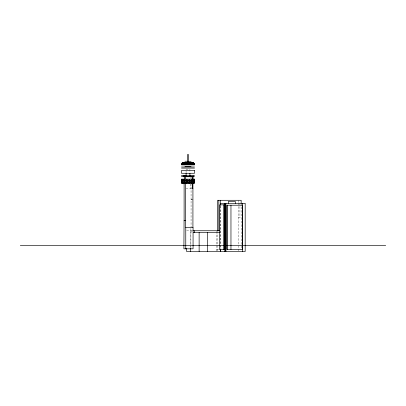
<?xml version="1.0" encoding="UTF-8"?>
<svg xmlns="http://www.w3.org/2000/svg" width="406" height="406" viewBox="0 0 406 406"><rect width="100%" height="100%" fill="white"/><g stroke="black" fill="none" stroke-linecap="round" stroke-linejoin="round"><path stroke-width="0.3" stroke-dasharray="2.03 1.52" d="M191.059 199.706L192.307 199.488M187.998 169.135L186.08 169.135L186.08 172.682M186.004 188.541L192.926 188.541M191.059 199.376L192.926 199.376M238.261 217.19L241.621 217.19M186.628 230.75L192.256 230.75M216.652 249.685L218.834 249.685M241.621 203.32L241.621 249.639M239.941 202.959L239.941 217.19M238.261 200.29L238.261 202.427M238.261 202.959L238.261 250.888M220.519 206.086L220.519 248.99M220.468 206.126L220.468 249.685M217.631 231.278L217.631 250.883M216.652 231.379L216.652 251.512M191.749 230.75L191.749 232.465M191.231 177.361L191.231 178.574M191.059 183.466L191.059 227.827M190.896 177.361L190.896 178.574M190.896 228.446L190.896 245.737M190.896 246.351L190.896 248.203M190.622 184.101L190.622 188.541M190.444 230.75L190.444 248.365M189.917 169.206L189.917 172.692"/><path stroke-width="0.61" d="M184.923 161.228L187.968 161.228L187.983 164.471L189.47 163.08L189.47 162.578M191.119 183.466L191.256 179.178M192.383 183.466L192.657 179.178M186.527 162.578L186.298 164.471L187.998 163.08M192.586 164.856L192.926 162.578M193.931 183.466L194.444 179.178M184.76 164.856L185.151 162.578M193.931 182.771L194.707 180.843L194.707 179.178L181.426 179.178L181.736 183.466L194.114 183.466L194.525 180.843L193.87 183.466M184.613 179.178L184.613 180.843L183.629 183.466M181.974 164.009L182.497 162.578M191.236 164.856L192.023 162.578M181.715 164.856L182.497 163.08L181.492 164.471L194.504 164.471L194.504 164.856L181.492 164.856M194.444 180.843L193.342 182.771L193.342 183.466M191.119 182.771L192.246 180.843L192.246 179.178M181.492 164.471L182.304 162.578L193.692 162.578L194.281 164.856M184.928 183.466L184.928 182.771L186.202 180.843L186.202 179.178M186.435 183.466L186.435 182.771L187.912 180.843L187.912 179.178M188.039 183.466L188.039 182.771L189.638 180.843M189.638 182.771L191.256 180.843M190.845 162.578L190.845 163.08L189.668 164.471L189.47 163.08M181.705 164.471L183.065 163.08L183.065 162.578M185.151 163.08L183.385 164.471L183.405 164.856M184.73 164.471L186.527 163.08M187.968 161.299L191.074 161.299M182.304 163.08L193.692 163.08L194.504 164.471M184.928 166.298L191.069 166.298M181.492 166.978L194.504 166.978M181.492 168.094L194.504 168.094M181.34 175.625L194.53 175.625M181.34 176.498L194.53 176.498M193.068 176.757L183.202 176.757L183.202 176.498M181.426 180.32L194.707 180.32M181.918 182.771L181.426 180.843L194.707 180.843L194.114 182.771L181.736 182.771M192.926 188.541L192.485 188.541L192.485 183.466M220.519 203.32L245.183 203.32L245.183 251.512L186.628 251.512L186.628 248.365M185.628 220.554L185.628 227.456L193.068 227.456L193.068 248.822L183.898 248.822L184.065 220.554L185.674 220.554L185.674 183.466M192.886 230.75L219.925 230.75M193.292 232.465L219.575 232.465M20.3 245.325L385.7 245.325M182.238 179.178L182.238 180.843L183.629 182.771L183.263 179.178M194.022 164.009L193.5 162.578M194.281 164.471L193.5 163.08L193.626 164.856M181.614 179.178L181.614 180.843L182.624 183.466M192.926 163.08L193.626 164.471M193.692 163.08L194.088 164.009M192.023 163.08L192.586 164.471M192.657 180.843L193.342 182.771L193.743 179.178M181.426 180.843L181.918 183.466M190.845 163.08L191.236 164.471M182.238 180.843L182.624 182.771M181.614 180.843L181.974 182.771M184.613 180.843L184.928 182.771M186.202 180.843L186.435 182.771M192.246 180.843L192.383 182.771M187.912 180.843L188.039 182.771M242.621 203.32L242.621 251.512M241.154 203.32L241.154 200.29L217.631 200.29L217.631 230.644M235.363 203.32L235.363 201.503L228.304 201.503L228.304 203.32M230.963 205.213L230.963 249.492M227.507 205.213L227.507 249.492M225.903 203.32L225.944 251.512M225.152 203.32L225.152 251.512M224.929 203.32L224.929 251.512M223.457 204.863L223.457 249.685M220.519 200.29L220.519 205.451M220.519 249.619L220.519 251.512M220.468 249.685L220.468 251.512M218.844 200.29L218.844 230.644M207.522 232.465L207.522 251.512M199.128 232.465L199.128 251.512M194.317 230.75L194.317 232.465M193.068 175.625L193.068 176.214M193.068 176.498L193.068 179.178M192.926 183.466L192.926 227.456M192.586 176.28L192.586 179.178M190.896 175.625L190.896 176.214M190.444 248.365L190.444 251.512M189.917 173.276L189.917 176.214M189.638 179.178L189.638 183.466M188.409 161.091L188.409 154.488L187.587 154.488L187.587 161.091M186.08 173.276L186.08 176.214M185.765 227.456L185.765 248.822M185.567 176.28L185.567 179.178M185.07 175.625L185.07 176.214M185.07 176.498L185.07 176.757M184.593 175.625L184.593 176.214M184.593 176.498L184.593 176.757M184.512 176.28L184.512 179.178M184.177 175.625L184.177 176.214M184.177 176.498L184.177 176.757M184.111 183.548L184.111 220.554M183.974 162.578L183.385 164.471L183.065 163.08L182.37 164.856M183.202 175.625L183.202 176.214M194.53 170.495L181.462 170.495L181.462 173.276L194.53 173.276L194.53 170.495M224.736 204.863L219.56 204.863L219.56 249.685L224.736 249.685L224.736 204.863M242.686 205.213L226.797 205.213L226.797 249.492L242.686 249.492L242.686 205.213"/></g></svg>
